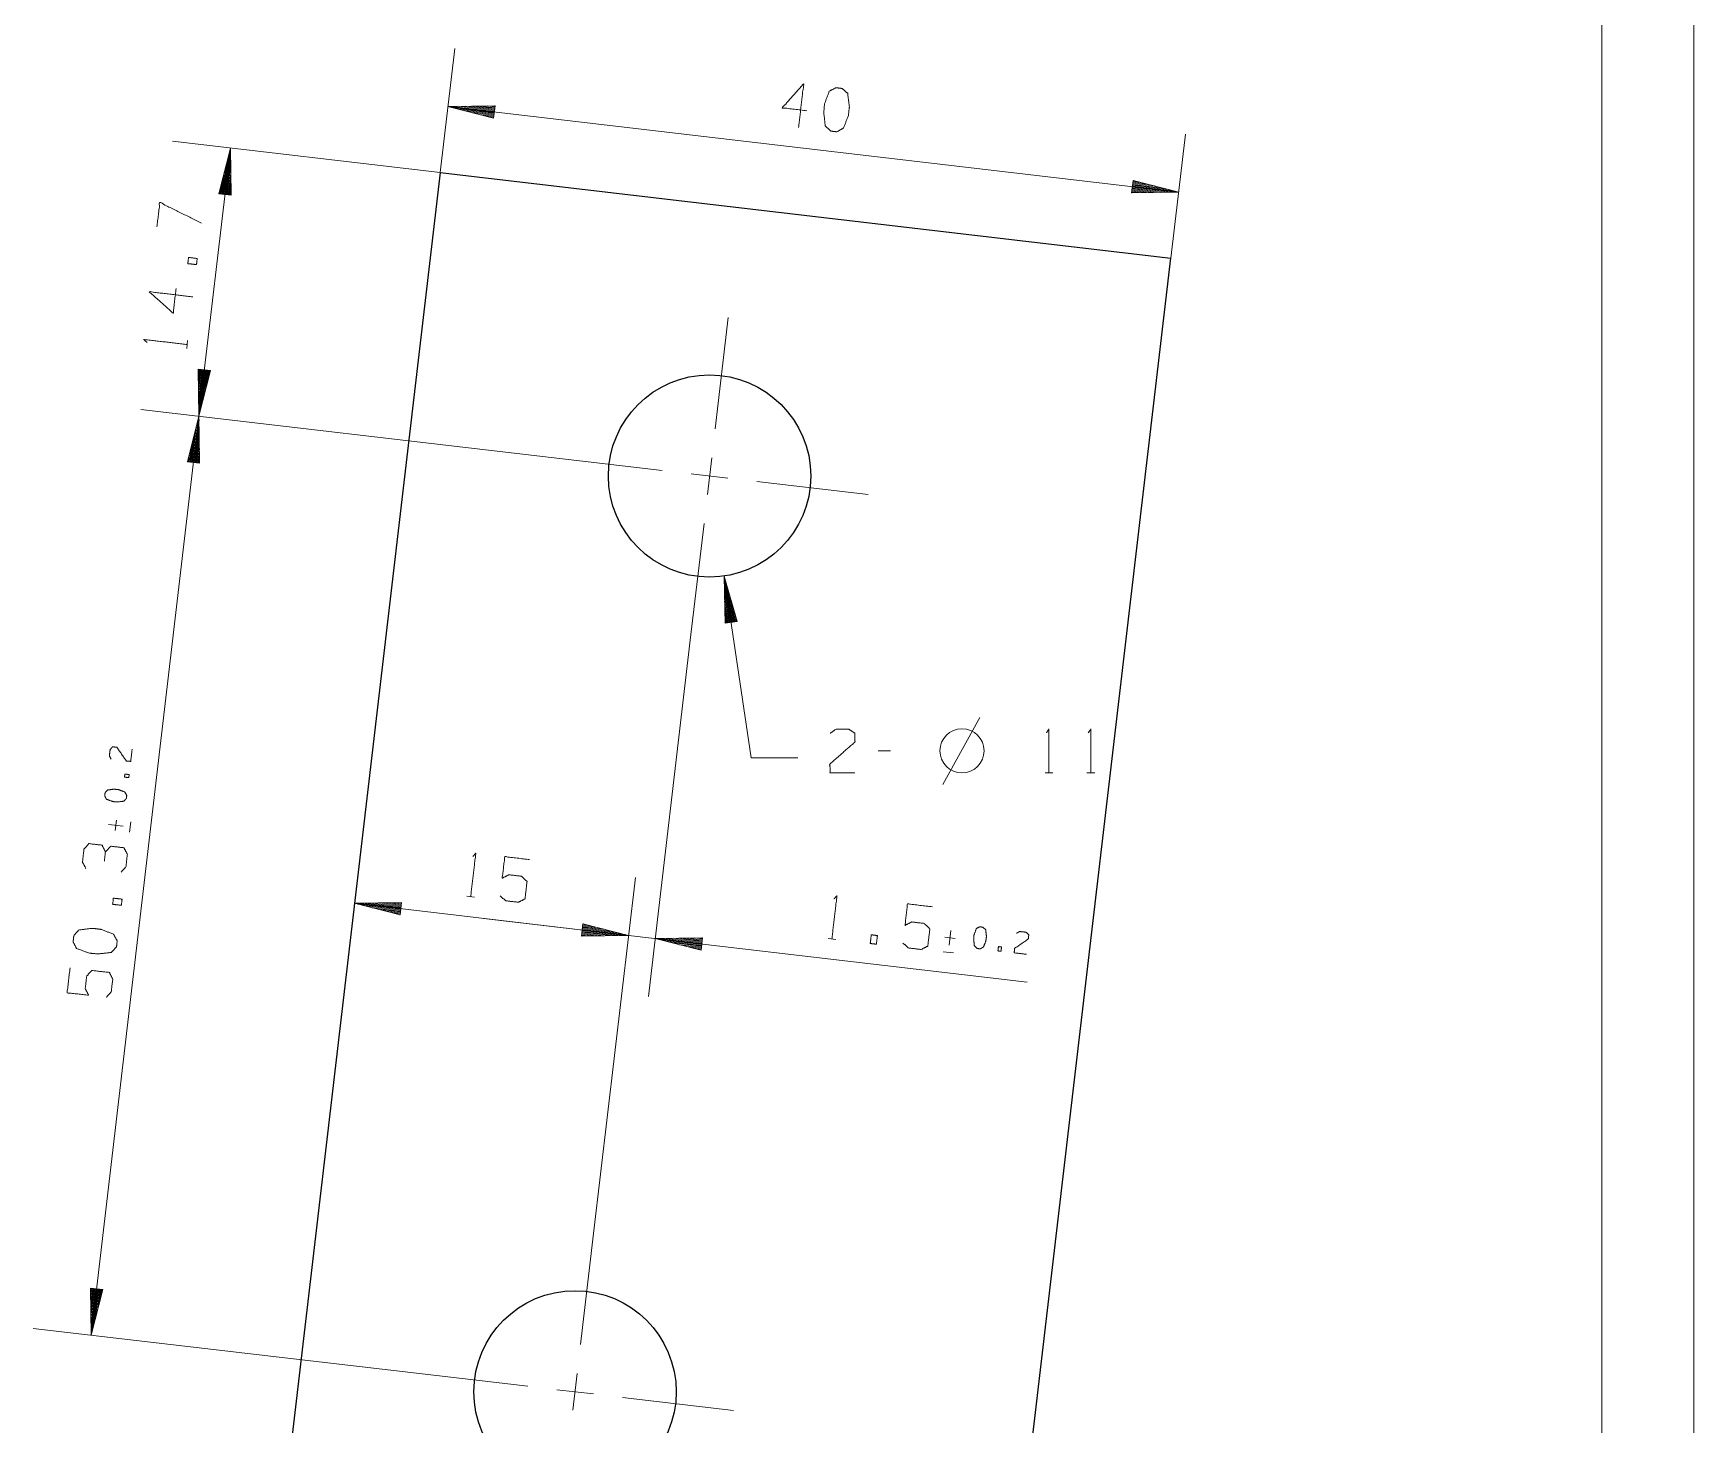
# Model space of a CAD drawing. Header units: millimetres. Extents: x 0 to 420, y 0 to 297.
# Drawn here: x 329.7 to 420, y 177.3 to 253 of the extents above; entities that cross this region are included whole.
import ezdxf

# ---------------------------------------------------------------- set-up
doc = ezdxf.new("R2010")
doc.units = ezdxf.units.MM
doc.layers.add('1', color=7, linetype='Continuous', true_color=0xffffff)

msp = doc.modelspace()

# ---------------------------------------------------------------- linework, layer by layer
at = {"layer": '1', "color": 132, "linetype": 'Continuous', "lineweight": 18}
for p, q in [((420, 0), (420, 297)), ((415, 5), (415, 292))]:
    msp.add_line(p, q, dxfattribs=at)
at = {"layer": '1', "color": 13, "linetype": 'Continuous', "lineweight": 18}
for p, q in [((351.847, 245.422), (352.638, 252.171)), ((354.83, 249.054), (352.269, 249.018)), ((352.269, 249.018), (354.753, 248.39)), ((391.997, 244.361), (352.269, 249.018)), ((354.789, 248.697), (352.457, 248.97)), ((354.794, 248.747), (352.463, 249.021)), ((354.783, 248.646), (352.835, 248.875)), ((354.8, 248.798), (352.852, 249.026)), ((354.777, 248.596), (353.212, 248.779)), ((354.806, 248.848), (353.242, 249.032)), ((354.771, 248.545), (353.589, 248.684)), ((354.812, 248.899), (353.631, 249.037)), ((354.765, 248.495), (353.967, 248.589)), ((354.818, 248.949), (354.02, 249.043)), ((354.759, 248.445), (354.344, 248.493)), ((354.824, 249), (354.409, 249.048)), ((354.753, 248.394), (354.721, 248.398)), ((354.753, 248.394), (354.721, 248.398)), ((354.753, 248.39), (354.83, 249.054)), ((354.83, 249.05), (354.798, 249.054)), ((354.83, 249.05), (354.798, 249.054)), ((391.575, 240.766), (392.366, 247.515)), ((351.847, 245.422), (337.289, 247.128)), ((338.733, 232.174), (340.442, 246.759)), ((340.442, 246.759), (339.814, 244.275)), ((340.121, 244.239), (340.395, 246.57)), ((340.172, 244.233), (340.445, 246.564)), ((340.479, 244.197), (340.442, 246.759)), ((340.02, 244.251), (340.204, 245.815)), ((340.071, 244.245), (340.299, 246.193)), ((340.222, 244.227), (340.451, 246.175)), ((340.273, 244.221), (340.456, 245.786)), ((339.869, 244.268), (339.918, 244.683)), ((339.92, 244.263), (340.013, 245.061)), ((339.97, 244.257), (340.108, 245.438)), ((340.323, 244.215), (340.462, 245.397)), ((340.374, 244.209), (340.467, 245.007)), ((389.513, 244.989), (389.435, 244.325)), ((389.477, 244.682), (391.808, 244.409)), ((389.483, 244.733), (391.431, 244.504)), ((389.489, 244.783), (391.054, 244.6)), ((389.495, 244.834), (390.676, 244.695)), ((389.501, 244.884), (390.299, 244.791)), ((389.507, 244.935), (389.922, 244.886)), ((391.997, 244.361), (389.513, 244.989)), ((389.513, 244.985), (389.544, 244.981)), ((389.513, 244.985), (389.544, 244.981)), ((339.814, 244.275), (340.479, 244.197)), ((339.819, 244.274), (339.822, 244.306)), ((339.819, 244.274), (339.822, 244.306)), ((340.424, 244.203), (340.473, 244.618)), ((340.475, 244.197), (340.478, 244.229)), ((340.475, 244.197), (340.478, 244.229)), ((389.435, 244.325), (391.997, 244.361)), ((389.436, 244.329), (389.467, 244.325)), ((389.436, 244.329), (389.467, 244.325)), ((389.442, 244.38), (389.856, 244.331)), ((389.448, 244.43), (390.246, 244.336)), ((389.453, 244.48), (390.635, 244.342)), ((389.459, 244.531), (391.024, 244.348)), ((389.465, 244.581), (391.413, 244.353)), ((389.471, 244.632), (391.802, 244.359)), ((338.696, 234.735), (338.733, 232.174)), ((339.361, 234.658), (338.696, 234.735)), ((338.701, 234.735), (338.697, 234.703)), ((338.701, 234.735), (338.697, 234.703)), ((338.751, 234.729), (338.702, 234.314)), ((338.801, 234.723), (338.708, 233.925)), ((338.852, 234.717), (338.713, 233.536)), ((338.902, 234.711), (338.719, 233.147)), ((338.953, 234.705), (338.725, 232.758)), ((339.003, 234.7), (338.73, 232.368)), ((338.733, 232.174), (339.361, 234.658)), ((339.054, 234.694), (338.781, 232.363)), ((339.104, 234.688), (338.876, 232.74)), ((339.155, 234.682), (338.971, 233.117)), ((339.205, 234.676), (339.067, 233.494)), ((339.256, 234.67), (339.162, 233.872)), ((339.306, 234.664), (339.257, 234.249)), ((339.356, 234.658), (339.353, 234.626)), ((339.356, 234.658), (339.353, 234.626)), ((332.876, 182.201), (338.733, 232.174)), ((357.876, 229.93), (335.579, 232.543)), ((357.876, 229.93), (335.579, 232.543)), ((338.733, 232.174), (338.105, 229.69)), ((338.769, 229.612), (338.733, 232.174)), ((338.311, 229.666), (338.494, 231.231)), ((338.362, 229.66), (338.59, 231.608)), ((338.412, 229.654), (338.685, 231.985)), ((338.462, 229.648), (338.736, 231.979)), ((338.513, 229.642), (338.741, 231.59)), ((338.563, 229.636), (338.747, 231.201)), ((338.21, 229.678), (338.304, 230.476)), ((338.261, 229.672), (338.399, 230.853)), ((338.614, 229.63), (338.752, 230.812)), ((338.664, 229.624), (338.758, 230.423)), ((338.105, 229.69), (338.769, 229.612)), ((338.109, 229.69), (338.113, 229.721)), ((338.109, 229.69), (338.113, 229.721)), ((338.16, 229.684), (338.208, 230.099)), ((338.715, 229.619), (338.763, 230.033)), ((338.765, 229.613), (338.769, 229.644)), ((338.765, 229.613), (338.769, 229.644)), ((367.993, 221.015), (367.293, 223.479)), ((367.293, 223.479), (367.332, 220.917)), ((367.293, 223.479), (368.748, 213.595)), ((367.637, 220.962), (367.296, 223.284)), ((367.688, 220.97), (367.346, 223.292)), ((367.587, 220.955), (367.302, 222.895)), ((367.537, 220.948), (367.307, 222.506)), ((367.487, 220.94), (367.313, 222.117)), ((367.738, 220.977), (367.452, 222.917)), ((367.788, 220.985), (367.559, 222.543)), ((367.838, 220.992), (367.665, 222.169)), ((367.436, 220.933), (367.319, 221.728)), ((367.386, 220.925), (367.325, 221.339)), ((367.889, 220.999), (367.772, 221.794)), ((367.939, 221.007), (367.878, 221.42)), ((365.482, 220.304), (363.174, 200.616)), ((367.336, 220.918), (367.331, 220.95)), ((367.336, 220.918), (367.331, 220.95)), ((367.332, 220.917), (367.993, 221.015)), ((367.989, 221.014), (367.985, 221.046)), ((367.989, 221.014), (367.985, 221.046)), ((368.748, 213.595), (371.288, 213.595)), ((360.189, 187.734), (362.458, 207.094)), ((360.189, 187.734), (362.458, 207.094)), ((349.752, 205.723), (347.19, 205.686)), ((347.19, 205.686), (349.674, 205.058)), ((362.088, 203.94), (347.19, 205.686)), ((349.71, 205.365), (347.379, 205.639)), ((349.716, 205.416), (347.385, 205.689)), ((349.704, 205.315), (347.756, 205.543)), ((349.722, 205.466), (347.774, 205.695)), ((349.698, 205.264), (348.133, 205.448)), ((349.728, 205.517), (348.163, 205.7)), ((349.692, 205.214), (348.511, 205.352)), ((349.733, 205.567), (348.552, 205.706)), ((349.686, 205.164), (348.888, 205.257)), ((349.739, 205.618), (348.941, 205.711)), ((349.68, 205.113), (349.265, 205.162)), ((349.745, 205.668), (349.33, 205.717)), ((349.674, 205.063), (349.643, 205.066)), ((349.674, 205.063), (349.643, 205.066)), ((349.674, 205.058), (349.752, 205.723)), ((349.751, 205.719), (349.72, 205.722)), ((349.751, 205.719), (349.72, 205.722)), ((354.205, 204.864), (383.766, 201.399)), ((359.604, 204.568), (359.526, 203.904)), ((359.604, 204.568), (359.526, 203.904)), ((359.545, 204.059), (360.726, 203.921)), ((359.545, 204.059), (360.726, 203.921)), ((359.551, 204.11), (361.115, 203.926)), ((359.551, 204.11), (361.115, 203.926)), ((359.557, 204.16), (361.504, 203.932)), ((359.557, 204.16), (361.504, 203.932)), ((359.562, 204.211), (361.894, 203.937)), ((359.562, 204.211), (361.894, 203.937)), ((359.568, 204.261), (361.899, 203.988)), ((359.568, 204.261), (361.899, 203.988)), ((359.574, 204.311), (361.522, 204.083)), ((359.574, 204.311), (361.522, 204.083)), ((359.58, 204.362), (361.145, 204.179)), ((359.58, 204.362), (361.145, 204.179)), ((359.586, 204.412), (360.767, 204.274)), ((359.586, 204.412), (360.767, 204.274)), ((359.592, 204.463), (360.39, 204.369)), ((359.592, 204.463), (360.39, 204.369)), ((359.598, 204.513), (360.013, 204.465)), ((359.598, 204.513), (360.013, 204.465)), ((362.088, 203.94), (359.604, 204.568)), ((362.088, 203.94), (359.604, 204.568)), ((359.604, 204.564), (359.635, 204.56)), ((359.604, 204.564), (359.635, 204.56)), ((359.604, 204.564), (359.635, 204.56)), ((359.604, 204.564), (359.635, 204.56)), ((359.526, 203.904), (362.088, 203.94)), ((359.526, 203.904), (362.088, 203.94)), ((359.527, 203.908), (359.559, 203.904)), ((359.527, 203.908), (359.559, 203.904)), ((359.527, 203.908), (359.559, 203.904)), ((359.527, 203.908), (359.559, 203.904)), ((359.533, 203.958), (359.948, 203.91)), ((359.533, 203.958), (359.948, 203.91)), ((359.539, 204.009), (360.337, 203.915)), ((359.539, 204.009), (360.337, 203.915)), ((366.105, 203.806), (363.544, 203.77)), ((363.544, 203.77), (366.028, 203.142)), ((366.064, 203.449), (363.732, 203.722)), ((366.069, 203.499), (363.738, 203.772)), ((366.058, 203.398), (364.11, 203.626)), ((366.075, 203.549), (364.128, 203.778)), ((366.052, 203.348), (364.487, 203.531)), ((366.081, 203.6), (364.517, 203.783)), ((366.046, 203.297), (364.864, 203.436)), ((366.087, 203.65), (364.906, 203.789)), ((366.04, 203.247), (365.242, 203.34)), ((366.093, 203.701), (365.295, 203.794)), ((366.034, 203.196), (365.619, 203.245)), ((366.099, 203.751), (365.684, 203.8)), ((366.028, 203.146), (365.996, 203.15)), ((366.028, 203.146), (365.996, 203.15)), ((366.028, 203.142), (366.105, 203.806)), ((366.105, 203.802), (366.073, 203.805)), ((366.105, 203.802), (366.073, 203.805)), ((332.839, 184.762), (332.876, 182.201)), ((333.504, 184.684), (332.839, 184.762)), ((332.843, 184.762), (332.84, 184.73)), ((332.843, 184.762), (332.84, 184.73)), ((332.894, 184.756), (332.845, 184.341)), ((332.944, 184.75), (332.851, 183.952)), ((332.995, 184.744), (332.856, 183.563)), ((333.045, 184.738), (332.862, 183.173)), ((333.096, 184.732), (332.867, 182.784)), ((333.146, 184.726), (332.873, 182.395)), ((332.876, 182.201), (333.504, 184.684)), ((333.197, 184.72), (332.923, 182.389)), ((333.247, 184.714), (333.019, 182.767)), ((333.298, 184.709), (333.114, 183.144)), ((333.348, 184.703), (333.21, 183.521)), ((333.398, 184.697), (333.305, 183.899)), ((333.449, 184.691), (333.4, 184.276)), ((333.499, 184.685), (333.496, 184.653)), ((333.499, 184.685), (333.496, 184.653)), ((350.563, 180.128), (329.722, 182.57))]:
    msp.add_line(p, q, dxfattribs=at)
at = {"layer": '1', "color": 30, "linetype": 'Continuous', "lineweight": 25}
for p, q in [((351.847, 245.422), (342.212, 163.213)), ((351.847, 245.422), (391.575, 240.766)), ((381.94, 158.557), (391.575, 240.766))]:
    msp.add_line(p, q, dxfattribs=at)
at = {"layer": '1', "color": 252, "linetype": 'Continuous', "lineweight": 18}
for p, q in [((366.793, 231.494), (367.501, 237.536)), ((363.918, 229.222), (357.876, 229.93)), ((366.608, 229.917), (366.375, 227.924)), ((367.488, 228.804), (365.495, 229.037)), ((369.065, 228.619), (375.108, 227.911)), ((366.19, 226.347), (365.482, 220.304)), ((359.48, 181.691), (360.189, 187.734)), ((356.606, 179.419), (350.563, 180.128)), ((359.296, 180.114), (359.062, 178.121)), ((360.175, 179.001), (358.182, 179.234)), ((361.752, 178.816), (367.795, 178.108))]:
    msp.add_line(p, q, dxfattribs=at)
at = {"layer": '1', "color": 95, "linetype": 'Continuous', "lineweight": 18}
for p, q in [((338.065, 235.861), (338.114, 236.282)), ((379.178, 212.145), (381.178, 215.795)), ((376.336, 213.982), (375.664, 213.982)), ((384.732, 212.782), (385.156, 212.782)), ((387.008, 212.782), (387.433, 212.782)), ((333.816, 209.967), (334.61, 209.874)), ((334.246, 210.201), (334.18, 209.639)), ((334.962, 209.548), (335.028, 210.109)), ((353.295, 206.071), (353.716, 206.021)), ((379.618, 204.2), (379.525, 203.405)), ((372.932, 203.769), (373.353, 203.72)), ((379.853, 203.77), (379.291, 203.836)), ((379.199, 203.053), (379.761, 202.988))]:
    msp.add_line(p, q, dxfattribs=at)
at = {"layer": '1', "color": 30, "linetype": 'Continuous', "lineweight": 25}
for centre in [(366.492, 228.92), (359.179, 179.118)]:
    msp.add_circle(centre, 5.5, dxfattribs=at)
at = {"layer": '1', "color": 95, "linetype": 'Continuous', "lineweight": 18}
msp.add_circle((380.216, 213.982), 1.2, dxfattribs=at)
for points, knots in [([(371.777, 248.788), (370.443, 248.944), (371.609, 250.242), (371.333, 247.883)], [0, 0, 0.245868, 0.565294, 1, 1]), ([(373.418, 247.639), (373.781, 247.848), (374.038, 248.523), (374.093, 248.995), (374.002, 249.735), (373.695, 249.998), (373.361, 250.037), (373.001, 249.852), (372.741, 249.153), (372.704, 248.679), (372.78, 247.965), (373.085, 247.678), (373.418, 247.639)], [0, 0, 0.067526, 0.183974, 0.260585, 0.380945, 0.44614, 0.500305, 0.565506, 0.685865, 0.762531, 0.878311, 0.945835, 1, 1]), ([(338.864, 242.679), (336.604, 243.798), (336.448, 242.464)], [0, 0, 0.652471, 1, 1]), ([(338.599, 240.418), (338.638, 240.752), (338.166, 240.807), (338.127, 240.473), (338.599, 240.418)], [0, 0, 0.207089, 0.5, 0.707089, 1, 1]), ([(337.489, 239.11), (337.333, 237.776), (336.035, 238.943), (338.394, 238.666)], [0, 0, 0.245868, 0.565293, 1, 1]), ([(335.913, 236.184), (335.731, 236.348), (338.09, 236.072)], [0, 0, 0.09349, 1, 1]), ([(373.052, 214.932), (373.37, 215.157), (374.059, 215.157), (374.395, 214.932), (374.395, 214.457), (373.034, 213.257), (373.052, 212.782), (374.395, 212.782)], [0, 0, 0.069695, 0.19298, 0.265275, 0.350227, 0.674741, 0.759751, 1, 1]), ([(384.803, 214.957), (384.944, 215.157), (384.944, 212.782)], [0, 0, 0.093484, 1, 1]), ([(387.079, 214.957), (387.22, 215.157), (387.22, 212.782)], [0, 0, 0.093492, 1, 1]), ([(333.956, 213.529), (333.863, 213.7), (333.903, 214.042), (334.034, 214.196), (334.27, 214.168), (334.787, 213.423), (335.024, 213.404), (335.102, 214.071)], [0, 0, 0.069691, 0.192979, 0.265273, 0.350221, 0.674742, 0.759752, 1, 1]), ([(334.92, 212.519), (334.94, 212.686), (334.704, 212.714), (334.684, 212.547), (334.92, 212.519)], [0, 0, 0.207091, 0.500014, 0.707103, 1, 1]), ([(334.807, 211.555), (334.703, 211.737), (334.365, 211.865), (334.129, 211.893), (333.759, 211.847), (333.628, 211.694), (333.608, 211.527), (333.7, 211.347), (334.05, 211.217), (334.287, 211.198), (334.644, 211.236), (334.788, 211.389), (334.807, 211.555)], [0, 0, 0.067527, 0.183968, 0.260582, 0.380937, 0.446137, 0.500302, 0.565503, 0.685859, 0.762528, 0.878307, 0.945829, 1, 1]), ([(333.648, 208.486), (333.464, 208.846), (332.744, 208.93), (332.481, 208.623), (332.401, 207.938), (332.585, 207.578)], [0, 0, 0.153875, 0.42985, 0.583729, 0.846125, 1, 1]), ([(334.499, 207.372), (334.76, 207.662), (334.84, 208.346), (334.656, 208.706), (333.936, 208.79), (333.648, 208.486), (333.589, 207.977)], [0, 0, 0.124123, 0.343688, 0.472445, 0.703379, 0.83673, 1, 1]), ([(353.618, 208.223), (353.782, 208.405), (353.506, 206.046)], [0, 0, 0.093485, 1, 1]), ([(355.108, 206.085), (355.415, 205.822), (356.1, 205.742), (356.46, 205.926), (356.57, 206.87), (356.266, 207.157), (355.581, 207.237), (355.222, 207.053), (355.358, 208.22), (356.71, 208.062)], [0, 0, 0.062227, 0.168344, 0.230574, 0.376818, 0.441266, 0.547383, 0.609612, 0.79049, 1, 1]), ([(334.515, 205.576), (334.555, 205.91), (334.083, 205.965), (334.044, 205.631), (334.515, 205.576)], [0, 0, 0.207089, 0.5, 0.707089, 1, 1]), ([(373.255, 205.921), (373.419, 206.103), (373.142, 203.744)], [0, 0, 0.093485, 1, 1]), ([(377.006, 203.518), (377.313, 203.256), (377.998, 203.175), (378.358, 203.36), (378.468, 204.303), (378.164, 204.591), (377.479, 204.671), (377.119, 204.487), (377.256, 205.654), (378.608, 205.495)], [0, 0, 0.06223, 0.168341, 0.230572, 0.376814, 0.441264, 0.547382, 0.609606, 0.790488, 1, 1]), ([(334.29, 203.649), (334.08, 204.011), (333.406, 204.268), (332.934, 204.324), (332.193, 204.233), (331.931, 203.925), (331.892, 203.592), (332.076, 203.232), (332.776, 202.972), (333.249, 202.934), (333.963, 203.011), (334.25, 203.315), (334.29, 203.649)], [0, 0, 0.067523, 0.183968, 0.260579, 0.380938, 0.446138, 0.500305, 0.565503, 0.685861, 0.762526, 0.878306, 0.945832, 1, 1]), ([(381.207, 203.208), (381.388, 203.313), (381.517, 203.65), (381.545, 203.886), (381.499, 204.256), (381.345, 204.388), (381.178, 204.407), (380.999, 204.315), (380.869, 203.965), (380.85, 203.728), (380.888, 203.372), (381.04, 203.228), (381.207, 203.208)], [0, 0, 0.067524, 0.183973, 0.260581, 0.380944, 0.446139, 0.500304, 0.565504, 0.685863, 0.762531, 0.87831, 0.945836, 1, 1]), ([(383.181, 204.059), (383.352, 204.153), (383.694, 204.112), (383.848, 203.981), (383.82, 203.745), (383.074, 203.229), (383.055, 202.992), (383.723, 202.913)], [0, 0, 0.069699, 0.192975, 0.265278, 0.350231, 0.674737, 0.759745, 1, 1]), ([(375.228, 203.5), (375.561, 203.461), (375.617, 203.933), (375.283, 203.972), (375.228, 203.5)], [0, 0, 0.207088, 0.500007, 0.707094, 1, 1]), ([(382.171, 203.095), (382.338, 203.076), (382.365, 203.312), (382.198, 203.331), (382.171, 203.095)], [0, 0, 0.20709, 0.499986, 0.707078, 1, 1]), ([(333.702, 200.571), (333.965, 200.879), (334.045, 201.563), (333.861, 201.923), (332.917, 202.034), (332.63, 201.729), (332.55, 201.045), (332.734, 200.685), (331.567, 200.822), (331.725, 202.173)], [0, 0, 0.062227, 0.168344, 0.230572, 0.376813, 0.441263, 0.54738, 0.609608, 0.790489, 1, 1])]:
    msp.add_open_spline(points, degree=1, knots=knots, dxfattribs=at)

doc.saveas('drawing.dxf')
